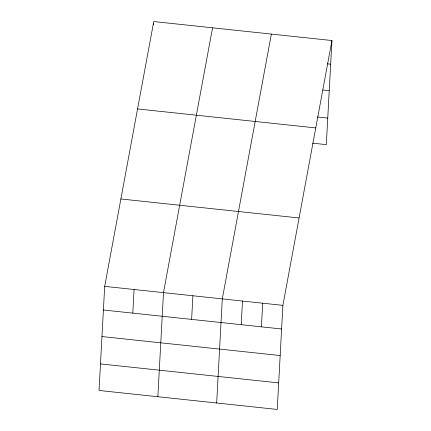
<?xml version="1.0" encoding="UTF-8"?>
<svg xmlns="http://www.w3.org/2000/svg" width="431" height="431" viewBox="0 0 431 431"><rect width="100%" height="100%" fill="white"/><g stroke="black" fill="none" stroke-linecap="round" stroke-linejoin="round"><path stroke-width="0.65" d="M104.685 286.367L99.049 390.464L277.252 409.45L282.892 305.353L331.951 40.536L153.748 21.55L104.685 286.367L282.892 305.353M132.807 313.138L134.089 289.497M153.571 24.831L153.641 23.522M157.854 396.73L163.494 292.633L212.553 27.816M191.617 319.403L192.899 295.763M216.664 402.996L222.299 298.898L271.363 34.081M241.22 324.683L242.497 301.048M261.412 326.838L262.695 303.198M331.951 40.536L326.315 144.633L312.631 143.173M327.415 63.826L330.674 64.171M322.717 90.031L329.236 90.725M317.329 116.968L327.754 118.078M137.559 108.941L315.761 127.926M120.874 198.977L299.082 217.962M103.408 310.002L281.61 328.988M101.969 336.557L280.172 355.543M100.488 363.915L278.69 382.895"/></g></svg>
